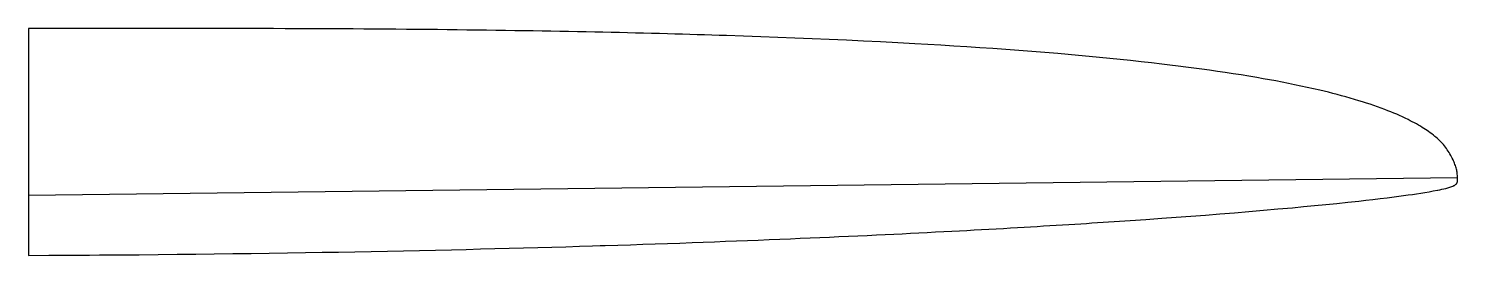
# Model space of a CAD drawing. Extents: x 0 to 1450, y 0 to 230.
import ezdxf

# ---------------------------------------------------------------- set-up
doc = ezdxf.new("R2010")
doc.units = 0
doc.layers.get('0').update_dxf_attribs({"linetype": 'CONTINUOUS'})
doc.layers.add('REGION', color=7, linetype='CONTINUOUS')
doc.layers.add('RUDDER', color=7, linetype='CONTINUOUS')

msp = doc.modelspace()

# ---------------------------------------------------------------- linework, layer by layer
at = {"linetype": 'CONTINUOUS'}
msp.add_line((0, 230), (0, 0), dxfattribs=at)
at = {"layer": 'REGION', "color": 8, "linetype": 'CONTINUOUS'}
for p, q in [((199.999997, 229.991694), (0, 230)), ((212.219388, 229.991187), (199.999997, 229.991694)), ((224.360629, 229.977418), (212.219388, 229.991187)), ((236.423974, 229.963738), (224.360629, 229.977418)), ((248.409672, 229.94915), (236.423974, 229.963738)), ((260.317918, 229.911907), (248.409672, 229.94915)), ((272.149007, 229.874905), (260.317918, 229.911907)), ((283.903187, 229.837133), (272.149007, 229.874905)), ((295.5807, 229.797593), (283.903187, 229.837133)), ((307.181701, 229.735646), (295.5807, 229.797593)), ((318.302652, 229.676263), (307.181701, 229.735646)), ((329.352916, 229.61626), (318.302652, 229.676263)), ((340.332709, 229.554689), (329.352916, 229.61626)), ((351.24212, 229.471815), (340.332709, 229.554689)), ((362.081511, 229.389473), (351.24212, 229.471815)), ((372.851102, 229.306699), (362.081511, 229.389473)), ((383.551107, 229.222542), (372.851102, 229.306699)), ((394.181589, 229.119393), (383.551107, 229.222542)), ((404.742944, 229.016915), (394.181589, 229.119393)), ((414.867682, 228.918405), (404.742944, 229.016915)), ((424.92829, 228.803122), (414.867682, 228.918405)), ((434.925152, 228.688569), (424.92829, 228.803122)), ((444.858466, 228.57447), (434.925152, 228.688569)), ((454.728219, 228.44377), (444.858466, 228.57447)), ((464.534825, 228.313906), (454.728219, 228.44377)), ((474.278484, 228.1846), (464.534825, 228.313906)), ((483.959149, 228.038749), (474.278484, 228.1846)), ((493.577269, 227.89384), (483.959149, 228.038749)), ((502.798151, 227.754661), (493.577269, 227.89384)), ((511.960907, 227.599748), (502.798151, 227.754661)), ((521.065985, 227.445809), (511.960907, 227.599748)), ((530.113561, 227.292582), (521.065985, 227.445809)), ((539.103522, 227.123781), (530.113561, 227.292582)), ((548.036344, 226.956053), (539.103522, 227.123781)), ((556.912204, 226.789131), (548.036344, 226.956053)), ((565.730958, 226.606688), (556.912204, 226.789131)), ((574.493113, 226.425416), (565.730958, 226.606688)), ((582.893741, 226.251379), (574.493113, 226.425416)), ((591.241667, 226.062573), (582.893741, 226.251379)), ((599.537396, 225.874946), (591.241667, 226.062573)), ((607.781087, 225.688248), (599.537396, 225.874946)), ((615.972532, 225.486931), (607.781087, 225.688248)), ((624.112267, 225.286885), (615.972532, 225.486931)), ((632.20045, 225.087854), (624.112267, 225.286885)), ((640.23691, 224.8768), (632.20045, 225.087854)), ((648.222148, 224.667092), (640.23691, 224.8768)), ((655.877977, 224.455746), (648.222148, 224.667092)), ((663.486419, 224.245709), (655.877977, 224.455746)), ((671.047333, 224.026823), (663.486419, 224.245709)), ((678.561153, 223.8093), (671.047333, 224.026823)), ((686.027721, 223.582926), (678.561153, 223.8093)), ((693.447487, 223.357972), (686.027721, 223.582926)), ((700.820278, 223.124166), (693.447487, 223.357972)), ((708.14656, 222.891835), (700.820278, 223.124166)), ((1400.006354, 137.66303), (1400.006355, 137.678867)), ((1450, 75.194873), (1450, 80.119133)), ((1429.778352, 66.157889), (1429.999984, 66.201603)), ((1010.306825, 28.666107), (1016.912307, 29.047816)), ((1016.912307, 29.047816), (1023.471686, 29.439752)), ((1023.471686, 29.439752), (1029.985552, 29.830091)), ((1029.985552, 29.830091), (1036.453834, 30.218256)), ((1036.453834, 30.218256), (1042.876465, 30.603682)), ((1042.876465, 30.603682), (1049.252577, 30.998854)), ((1049.252577, 30.998854), (1055.582769, 31.392232)), ((1055.582769, 31.392232), (1061.866969, 31.783257)), ((1061.866969, 31.783257), (1067.667997, 32.144217)), ((1067.667997, 32.144217), (1073.428427, 32.513814)), ((1073.428427, 32.513814), (1079.14882, 32.881802)), ((1079.14882, 32.881802), (1084.829124, 33.247689)), ((1084.829124, 33.247689), (1090.469287, 33.610991)), ((1090.469287, 33.610991), (1096.068664, 33.980339)), ((1096.068664, 33.980339), (1101.627737, 34.347029)), ((1149.999959, 37.686803), (1150, 37.686232)), ((1150, 37.686232), (1150, 37.686806)), ((707.214041, 14.27059), (718.389449, 14.69821)), ((718.389449, 14.69821), (729.490958, 15.123003)), ((729.490958, 15.123003), (740.517496, 15.565884)), ((740.517496, 15.565884), (751.469629, 16.006108)), ((751.469629, 16.006108), (762.347122, 16.443332)), ((762.347122, 16.443332), (773.148899, 16.89771)), ((773.148899, 16.89771), (783.123775, 17.317615)), ((783.123775, 17.317615), (793.033515, 17.734778)), ((793.033515, 17.734778), (802.877153, 18.167045)), ((802.877153, 18.167045), (812.655247, 18.596713)), ((812.655247, 18.596713), (822.367613, 19.023493)), ((822.367613, 19.023493), (832.013267, 19.464819)), ((832.013267, 19.464819), (841.592785, 19.903395)), ((841.592785, 19.903395), (851.10598, 20.338934)), ((851.10598, 20.338934), (860.551866, 20.788272)), ((860.551866, 20.788272), (869.273735, 21.203428)), ((869.273735, 21.203428), (877.937779, 21.615832)), ((877.937779, 21.615832), (886.543113, 22.040422)), ((886.543113, 22.040422), (895.090293, 22.462376)), ((895.090293, 22.462376), (903.579172, 22.881452)), ((903.579172, 22.881452), (912.008854, 23.312275)), ((912.008854, 23.312275), (920.379905, 23.740334)), ((920.379905, 23.740334), (928.692177, 24.165386)), ((928.692177, 24.165386), (936.944723, 24.60256)), ((936.944723, 24.60256), (944.563932, 25.007572)), ((944.563932, 25.007572), (952.131899, 25.410551)), ((952.131899, 25.410551), (959.648534, 25.810796)), ((959.648534, 25.810796), (967.112894, 26.223247)), ((967.112894, 26.223247), (974.525594, 26.63416)), ((974.525594, 26.63416), (981.886542, 27.042859)), ((981.886542, 27.042859), (989.195647, 27.448681)), ((989.195647, 27.448681), (996.451958, 27.86613)), ((996.451958, 27.86613), (1003.656102, 28.281783)), ((1003.656102, 28.281783), (1010.306825, 28.666107)), ((0, 0), (20.701318, 0.101283)), ((20.701318, 0.101283), (41.283789, 0.201986)), ((41.283789, 0.201986), (51.530154, 0.268816)), ((51.530154, 0.268816), (61.74654, 0.337908)), ((61.74654, 0.337908), (71.932857, 0.409983)), ((71.932857, 0.409983), (82.089018, 0.48551)), ((82.089018, 0.48551), (92.214944, 0.563678)), ((92.214944, 0.563678), (102.310564, 0.643043)), ((102.310564, 0.643043), (112.375808, 0.72217)), ((112.375808, 0.72217), (131.555974, 0.908273)), ((131.555974, 0.908273), (150.62395, 1.093288)), ((150.62395, 1.093288), (169.578813, 1.309039)), ((169.578813, 1.309039), (188.420313, 1.5235)), ((188.420313, 1.5235), (207.147479, 1.768051)), ((207.147479, 1.768051), (225.760109, 2.011107)), ((225.760109, 2.011107), (244.257184, 2.283611)), ((244.257184, 2.283611), (262.63855, 2.55441)), ((262.63855, 2.55441), (280.90315, 2.853485)), ((280.90315, 2.853485), (297.778687, 3.129814)), ((297.778687, 3.129814), (314.552269, 3.431012)), ((314.552269, 3.431012), (331.223882, 3.730379)), ((331.223882, 3.730379), (347.792569, 4.05361)), ((347.792569, 4.05361), (364.258342, 4.374832)), ((364.258342, 4.374832), (380.620211, 4.719415)), ((380.620211, 4.719415), (396.878219, 5.061809)), ((396.878219, 5.061809), (413.031346, 5.427062)), ((413.031346, 5.427062), (429.079668, 5.789944)), ((429.079668, 5.789944), (443.904646, 6.147376)), ((443.904646, 6.147376), (458.638249, 6.502605)), ((458.638249, 6.502605), (473.279571, 6.876761)), ((473.279571, 6.876761), (487.828758, 7.248563)), ((487.828758, 7.248563), (502.284878, 7.638896)), ((502.284878, 7.638896), (516.648103, 8.02672)), ((516.648103, 8.02672), (530.917476, 8.432682)), ((530.917476, 8.432682), (545.093192, 8.83598)), ((545.093192, 8.83598), (559.174284, 9.256667)), ((559.174284, 9.256667), (572.180613, 9.645244)), ((572.180613, 9.645244), (579.999903, 9.890093)), ((579.999903, 9.890093), (585.104411, 10.05146)), ((585.104411, 10.05146), (597.945891, 10.458172)), ((597.945891, 10.458172), (610.704846, 10.862271)), ((610.704846, 10.862271), (623.380302, 11.284233)), ((623.380302, 11.284233), (635.972621, 11.703427)), ((635.972621, 11.703427), (648.480915, 12.136865)), ((648.480915, 12.136865), (660.90546, 12.5674)), ((660.90546, 12.5674), (673.24523, 13.015222)), ((673.24523, 13.015222), (684.641678, 13.429184)), ((684.641678, 13.429184), (695.964965, 13.840488)), ((695.964965, 13.840488), (707.214041, 14.27059))]:
    msp.add_line(p, q, dxfattribs=at)
for points in [[(899.41138, 214.621648), (882.032283, 215.558936), (864.651225, 216.459144), (847.268287, 217.322269), (829.883546, 218.148307), (812.497083, 218.937254), (795.108977, 219.689106), (777.719306, 220.40386), (760.328149, 221.081513), (742.935587, 221.722062), (725.541697, 222.325504), (708.14656, 222.891835)], [(1044.437956, 204.598637), (1031.266072, 205.679034), (1018.091456, 206.725608), (1004.914198, 207.738352), (991.734382, 208.717258), (978.552096, 209.662321), (965.367427, 210.573534), (952.180462, 211.450891), (938.991288, 212.294386), (925.799992, 213.104014), (912.60666, 213.87977), (899.41138, 214.621648)], [(1150, 194.022487), (1139.460412, 195.238821), (1128.916818, 196.419918), (1118.369334, 197.565764), (1107.818079, 198.676347), (1097.26317, 199.751653), (1086.704726, 200.791671), (1076.142865, 201.79639), (1065.577704, 202.765797), (1055.009362, 203.699883), (1044.437956, 204.598637)], [(1166.451662, 192.017828), (1158.227578, 193.034495), (1150, 194.022487)], [(1246.35202, 180.317687), (1238.386627, 181.649224), (1230.415327, 182.944933), (1222.438282, 184.204788), (1214.455653, 185.428765), (1206.467602, 186.616837), (1198.474289, 187.768982), (1190.475877, 188.885176), (1182.472528, 189.965396), (1174.464402, 191.00962), (1166.451662, 192.017828)], [(1310.294653, 167.50638), (1303.936793, 168.961867), (1297.570217, 170.37874), (1291.195158, 171.756948), (1284.811853, 173.09644), (1278.420536, 174.397166), (1272.021442, 175.659079), (1265.614808, 176.882132), (1259.200868, 178.06628), (1252.77986, 179.211479), (1246.35202, 180.317687)], [(1350.001622, 156.889158), (1345.625252, 158.197282), (1341.239457, 159.473451), (1336.84447, 160.717596), (1332.440526, 161.929651), (1328.027858, 163.109551), (1323.606701, 164.257235), (1319.177291, 165.37264), (1314.739863, 166.455708), (1310.294653, 167.50638)], [(1376.501881, 147.87405), (1372.755289, 149.273993), (1368.995028, 150.636795), (1365.221466, 151.962324), (1361.434974, 153.250449), (1357.635921, 154.501044), (1353.824679, 155.713986), (1350.001622, 156.889158)], [(1400.006355, 137.678867), (1397.124406, 139.078408), (1394.225552, 140.442589), (1391.310227, 141.771206), (1388.378866, 143.064059), (1385.431909, 144.320956), (1382.469797, 145.541707), (1379.492972, 146.726131), (1376.501881, 147.87405)], [(1412.466786, 130.892936), (1410.430145, 132.093474), (1408.376928, 133.265436), (1406.307534, 134.408593), (1404.222369, 135.522722), (1402.121839, 136.607605), (1400.006354, 137.66303)], [(1427.113832, 120.716058), (1425.561864, 121.951181), (1423.99004, 123.160935), (1422.398776, 124.345), (1420.78849, 125.503066), (1419.159609, 126.634825), (1417.512561, 127.739979), (1415.847781, 128.818238), (1414.165708, 129.869316), (1412.466786, 130.892936)], [(1433.525239, 114.906807), (1432.505927, 115.927937), (1431.466347, 116.928427), (1430.406918, 117.907873), (1429.328066, 118.865882), (1428.230223, 119.802069), (1427.113832, 120.716058)], [(1445.52975, 97.02514), (1444.809119, 98.524278), (1444.052933, 100.005798), (1443.261621, 101.46886), (1442.435635, 102.912628), (1441.575444, 104.336283), (1440.681537, 105.739014), (1439.754424, 107.120022), (1438.794632, 108.478522), (1437.802707, 109.81374), (1436.779214, 111.124917), (1435.724736, 112.411306), (1434.639872, 113.672175), (1433.525239, 114.906807)], [(1449.011694, 87.418112), (1448.678841, 88.653327), (1448.316269, 89.880147), (1447.924188, 91.097858), (1447.502828, 92.30575), (1447.052433, 93.503118), (1446.573266, 94.689266), (1446.065606, 95.863501), (1445.52975, 97.02514)], [(1450, 80.119133), (1449.967243, 81.173361), (1449.898134, 82.225831), (1449.792756, 83.27529), (1449.651232, 84.320489), (1449.473733, 85.360183), (1449.260469, 86.393134), (1449.011694, 87.418112)], [(1446.379718, 70.732701), (1446.865816, 70.991579), (1447.335178, 71.27969), (1447.786049, 71.595957), (1448.216742, 71.939195), (1448.625645, 72.308122), (1449.01123, 72.701356)], [(1449.01123, 72.701356), (1449.23104, 72.964297), (1449.426023, 73.24614), (1449.594564, 73.544548), (1449.735265, 73.85705), (1449.846961, 74.181053), (1449.928725, 74.513872), (1449.979879, 74.852749), (1450, 75.194873)], [(1350.000009, 55.150803), (1357.153603, 55.944384), (1364.303824, 56.767795), (1371.450549, 57.62102), (1378.593654, 58.504046), (1385.733013, 59.416856), (1392.868503, 60.359434), (1400, 61.331765)], [(1400, 61.331765), (1404.268479, 61.928645), (1408.532522, 62.556438), (1412.791903, 63.215111), (1417.0464, 63.90463), (1421.295789, 64.624958), (1425.539847, 65.376058), (1429.778352, 66.157889)], [(1429.999984, 66.201603), (1432.074355, 66.607564), (1434.143567, 67.03905), (1436.207307, 67.495994), (1438.265261, 67.978328), (1440.317116, 68.485979)], [(1440.317116, 68.485979), (1441.358276, 68.771177), (1442.388815, 69.092647), (1443.407469, 69.449994), (1444.412989, 69.84278), (1445.404144, 70.270524), (1446.379718, 70.732701)], [(1150, 37.686806), (1164.738371, 38.749421), (1179.474435, 39.843574), (1194.208123, 40.969259), (1208.939369, 42.126471), (1223.668105, 43.315206), (1238.394263, 44.535456), (1253.117776, 45.787218), (1267.838576, 47.070485), (1282.556597, 48.385251)], [(1282.556597, 48.385251), (1293.805843, 49.424474), (1305.051767, 50.499059), (1316.294256, 51.608995), (1327.5332, 52.754273), (1338.768488, 53.934879), (1350.000009, 55.150803)], [(1101.627737, 34.347029), (1117.753722, 35.432489), (1133.877812, 36.545748), (1149.999959, 37.686803)]]:
    msp.add_lwpolyline(points, dxfattribs=at)
at = {"layer": 'RUDDER', "color": 8, "linetype": 'CONTINUOUS'}
msp.add_line((0, 61), (1450, 78.950756), dxfattribs=at)

doc.saveas('drawing.dxf')
